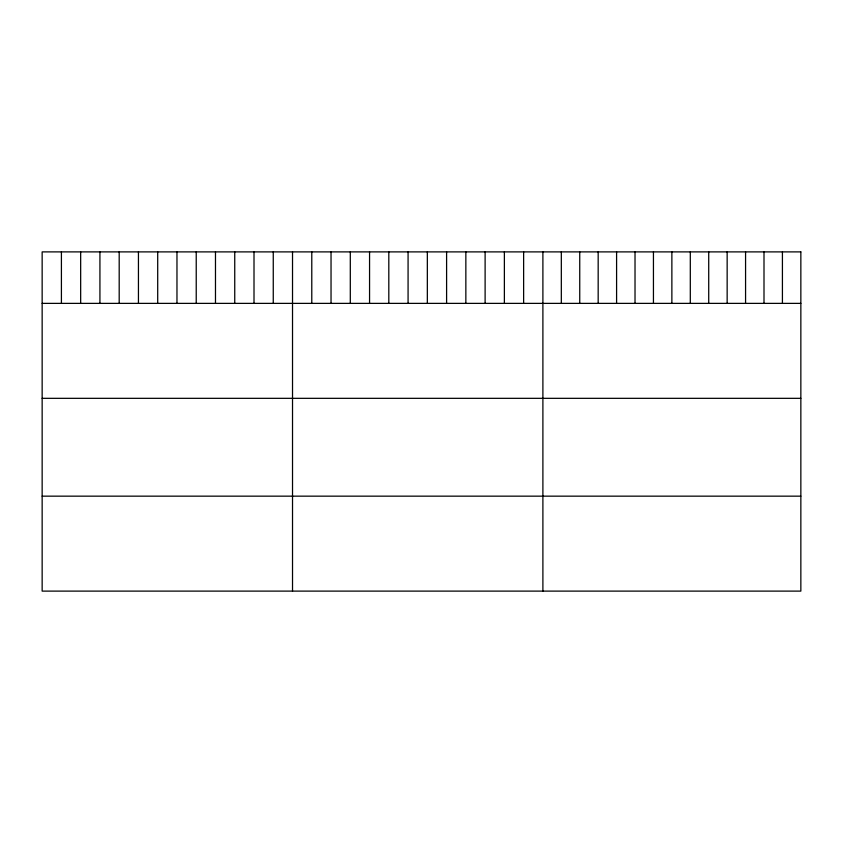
<?xml version="1.0" encoding="UTF-8"?>
<svg xmlns="http://www.w3.org/2000/svg" width="843" height="843" viewBox="0 0 843 843"><rect width="100%" height="100%" fill="white"/><g stroke="black" fill="none" stroke-linecap="round" stroke-linejoin="round"><path stroke-width="1.26" d="M42.15 303.375L800.85 303.375M42.15 398.328L800.85 398.328M42.15 496.158L800.85 496.158M782.42 251.888L782.42 303.375M764 251.888L764 303.375M745.57 251.888L745.57 303.375M727.151 251.888L727.151 303.375M708.721 251.888L708.721 303.375M690.301 251.888L690.301 303.375M671.871 251.888L671.871 303.375M653.441 251.888L653.441 303.375M635.021 251.888L635.021 303.375M616.591 251.888L616.591 303.375M598.172 251.888L598.172 303.375M579.742 251.888L579.742 303.375M561.322 251.888L561.322 303.375M542.892 251.888L542.892 591.112M523.629 251.888L523.629 303.375M504.377 251.888L504.377 303.375M485.115 251.888L485.115 303.375M465.852 251.888L465.852 303.375M446.6 251.888L446.6 303.375M427.338 251.888L427.338 303.375M408.075 251.888L408.075 303.375M388.813 251.888L388.813 303.375M369.561 251.888L369.561 303.375M350.298 251.888L350.298 303.375M331.036 251.888L331.036 303.375M311.784 251.888L311.784 303.375M292.521 251.888L292.521 591.112M273.258 251.888L273.258 303.375M254.006 251.888L254.006 303.375M234.744 251.888L234.744 303.375M215.481 251.888L215.481 303.375M196.229 251.888L196.229 303.375M176.967 251.888L176.967 303.375M157.704 251.888L157.704 303.375M138.442 251.888L138.442 303.375M119.19 251.888L119.19 303.375M99.927 251.888L99.927 303.375M80.665 251.888L80.665 303.375M61.413 251.888L61.413 303.375M800.85 251.888L42.15 251.888L42.15 591.112L800.85 591.112L800.85 251.888"/></g></svg>
